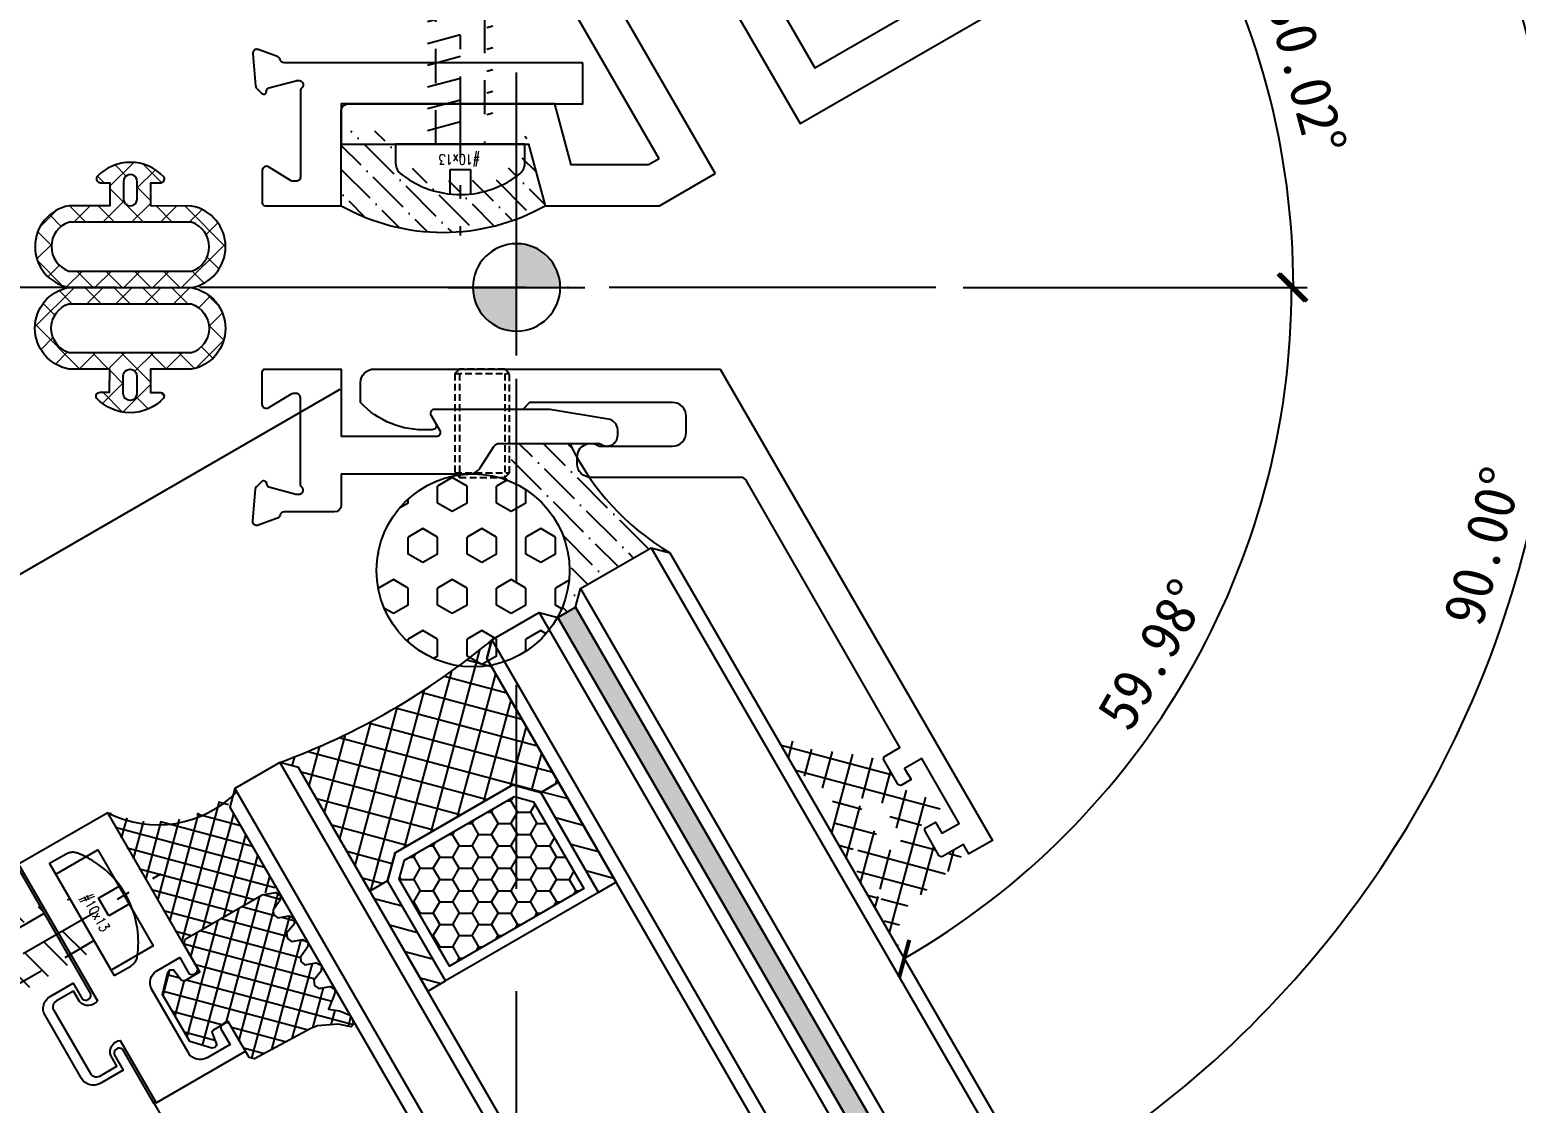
# Model space of a CAD drawing. Header units: millimetres. Extents: x 19684 to 58158, y -7929 to 13062.
# Drawn here: x 36322.6 to 36431.9, y 5129 to 5207.9 of the extents above; entities that cross this region are included whole.
import ezdxf

# ---------------------------------------------------------------- set-up
doc = ezdxf.new("R2010")
doc.units = ezdxf.units.MM
for name, pattern in [('ACAD_ISO04W100', [30, 24, -3, 0, -3]), ('CENTER-PISA', [11, 6, -2, 1, -2]), ('DASHED', [0.75, 0.5, -0.25]), ('HIDDEN-PISA', [4.5, 2.5, -2]), ('HIDDEN2', [0.1875, 0.125, -0.0625])]:
    doc.linetypes.add(name, pattern=pattern)
for name, color, linetype in [('AXIS', 1, 'ACAD_ISO04W100'), ('CW', 4, 'Continuous'), ('F-Alum', 4, 'Continuous'), ('F-center', 6, 'ACAD_ISO04W100'), ('F-Glass', 5, 'Continuous'), ('F-seslants', 8, 'Continuous'), ('F_MISC', 8, 'Continuous'), ('GLAZING', 8, 'Continuous'), ('Hatch', 8, 'Continuous'), ('INSUL', 173, 'Continuous'), ('PJ', 4, 'Continuous'), ('TC', 4, 'Continuous')]:
    doc.layers.add(name, color=color, linetype=linetype)
doc.layers.add('Xref- ELE$0$Hatch', color=9, linetype='Continuous', lineweight=13)
doc.styles.add('Arial', font='arial.ttf')
doc.styles.add('F-simhei', font='')
doc.styles.add('ROMANS', font='simplex.shx', dxfattribs={"width": 0.8, "bigfont": 'hztxt.shx'})
doc.styles.get('F-simhei').set_extended_font_data('SimHei')
doc.dimstyles.new('1c', dxfattribs={"dimtxt": 3, "dimasz": 2, "dimexe": 1, "dimexo": 2, "dimgap": 1.5, "dimtad": 1, "dimdec": 0, "dimzin": 12, "dimdsep": 46, "dimtxsty": 'F-simhei', "dimblk": 'ARCHTICK', "dimcen": 1, "dimclrd": 1, "dimclre": 1, "dimclrt": 7, "dimadec": 0, "dimazin": 0, "dimtfac": 1, "dimtdec": 0, "dimtix": 1, "dimtofl": 0, "dimtmove": 0, "dimatfit": 3, "dimfxl": 1, "dimtolj": 1, "dimtzin": 0, "dimarcsym": 1})
doc.dimstyles.new('Arup4', dxfattribs={"dimscale": 5, "dimtxt": 1.2, "dimasz": 1, "dimexe": 1.5, "dimexo": 1.5, "dimgap": 1, "dimtad": 1, "dimdec": 0, "dimdsep": 46, "dimtxsty": 'Arial', "dimblk": 'OBLIQUE', "dimcen": 0, "dimclrd": 1, "dimclre": 1, "dimclrt": 7, "dimadec": 0, "dimazin": 0, "dimtfac": 1, "dimtdec": 0, "dimtix": 1, "dimtofl": 0, "dimtmove": 2, "dimatfit": 3, "dimfxl": 5, "dimtolj": 1, "dimtzin": 0, "dimlwd": -1, "dimlwe": -1, "dimarcsym": 0})
pattern_1 = [(134.9999999999999, (-37014.90869227531, 56848.10263218391), (-2.430679560328757, 0.6629126073623903), [3.125, -0.625, 0, -0.625])]

# ---------------------------------------------------------------- blocks, each defined once
blk = doc.blocks.new('Xref- ELE$0$GAE0002', base_point=(-41818.77919855453, 17822.92139201999))
at = {"layer": 'Xref- ELE$0$Hatch'}
h = blk.add_hatch(dxfattribs=at)
h.set_pattern_fill('M_GASKET-PISA', color=256, pattern_type=2)
h.set_pattern_definition([(45, (-1214.761376000002, -14855.407933), (-1.060660171779821, 1.060660171779821), []), (135, (-1214.761376000002, -14855.407933), (-1.060660171779821, -1.060660171779821), [])])
edge = h.paths.add_edge_path(flags=16)
edge.add_line((-41815.07919855467, 17823.42139201995), (-41813.77919855462, 17823.42139201995))
edge.add_arc((-41813.77919855462, 17822.92139201995), 0.5, -90, 90, ccw=False)
edge.add_line((-41813.77919855462, 17822.42139201995), (-41815.07919855467, 17822.42139201995))
edge.add_arc((-41815.07919855467, 17822.92139201995), 0.5, 90, 270, ccw=False)
edge = h.paths.add_edge_path()
edge.add_line((-41813.27919855455, 17818.4213668968), (-41813.27919855462, 17821.42139201995))
edge.add_line((-41813.27919855462, 17821.42139201995), (-41814.97919855457, 17821.42139201995))
edge.add_line((-41814.97919855457, 17821.42139201995), (-41814.97919855457, 17820.72139202))
edge.add_arc((-41815.27919855458, 17820.72139201998), 0.3000000000174623, -115.05761541500061, 4.8635797611495946e-09, ccw=False)
edge.add_arc((-41813.09559109848, 17822.92139202004), 3.383607456175075, 133.070694364177, 226.9293056383509, ccw=False)
edge.add_arc((-41815.27919855466, 17825.12139202001), 0.3000000000240535, 2.084391326206969e-09, 115.0576154218833, ccw=False)
edge.add_line((-41814.97919855463, 17825.12139202002), (-41814.97919855457, 17824.42139201995))
edge.add_line((-41814.97919855457, 17824.42139201995), (-41813.27919855462, 17824.42139201995))
edge.add_line((-41813.27919855462, 17824.42139201995), (-41813.27919855468, 17827.42139201984))
edge.add_arc((-41810.27919855456, 17826.87139201984), 3.050000000114375, 10.388857815061783, 169.6111421849382, ccw=False)
edge.add_line((-41807.27919855445, 17827.42139201984), (-41807.27919855437, 17818.42139201997))
edge.add_arc((-41810.27919855451, 17818.97139202002), 3.050000000151531, 190.3888578138809, 349.6111421841629, ccw=False)
edge.add_line((-41812.07919855455, 17818.42136689683), (-41812.07919855467, 17827.42139201984))
edge.add_arc((-41810.27919855456, 17826.82523817369), 1.896153846257486, 18.324694090130095, 161.6753059098699, ccw=False)
edge.add_line((-41808.47919855445, 17827.42139201984), (-41808.47919855437, 17818.42139201996))
edge.add_arc((-41810.2791985545, 17819.01754586615), 1.896153846287313, 198.3246940877339, 341.6753059085472, ccw=False)
at = {"color": 0, "linetype": 'ByBlock'}
for points in [[(-41813.27919855455, 17818.4213668968), (-41813.27919855462, 17821.42139201995), (-41814.97919855457, 17821.42139201995), (-41814.97919855457, 17820.72139202, -0.548945891858276), (-41815.4062573781, 17820.44962731407, -0.4340790099980792), (-41815.40625737821, 17825.39315672591, -0.5489458918577889), (-41814.97919855463, 17825.12139202002), (-41814.97919855457, 17824.42139201995), (-41813.27919855462, 17824.42139201995), (-41813.27919855468, 17827.42139201984, -0.8333333333398008), (-41807.27919855445, 17827.42139201984), (-41807.27919855437, 17818.42139201997, -0.833333333342024), (-41813.27919855468, 17818.42139202007)], [(-41812.07919855455, 17818.42136689683), (-41812.07919855467, 17827.42139201984, -0.7222222222395137), (-41808.47919855445, 17827.42139201984), (-41808.47919855437, 17818.42139201996, -0.7222222222456893), (-41812.07919855467, 17818.42139202007)]]:
    blk.add_lwpolyline(points, format="xyb", dxfattribs=at)
blk.add_lwpolyline([(-41815.07919855467, 17823.42139201995), (-41813.77919855462, 17823.42139201995, -0.9999999999999999), (-41813.77919855462, 17822.42139201995), (-41815.07919855467, 17822.42139201995, -0.9999999999999999)], format="xyb", close=True, dxfattribs=at)
blk = doc.blocks.new('A$C08103915')
at = {"layer": 'Hatch'}
h = blk.add_hatch(dxfattribs=at)
h.set_pattern_fill('M_GASKET-PISA', color=256, style=0, pattern_type=2)
h.set_pattern_definition([(45, (45.74999999999977, 8.999999999998408), (-1.060660171779821, 1.060660171779821), []), (135, (45.74999999999977, 8.999999999998408), (-1.060660171779821, -1.060660171779821), [])])
edge = h.paths.add_edge_path()
edge.add_arc((-1.005758292417113, 2.700000001565058), 1.500000000000064, 269.9999999999914, 310.5724313148193)
edge.add_line((-0.03014508089836454, 1.560623478412708), (1.229683999648614, 2.639376524703948))
edge.add_arc((2.205297211167363, 1.500000001551598), 1.500000000000089, 89.99999999999142, 130.5724313148186, ccw=False)
edge.add_line((2.20529721116759, 3.000000001551598), (2.741785272946117, 3.00000000156524))
edge.add_arc((2.741785272946345, 6.00000000156524), 3.000000000000028, 269.9999999999956, 323.2382780301331)
edge.add_line((5.145179432466875, 4.204534459154274), (7.713046174758574, 7.641857975019775))
edge.add_arc((7.793159313408751, 7.58200912360553), 0.09999999999985255, 115.93827802975, 143.2382780298942, ccw=False)
edge.add_line((7.749419046879666, 7.671935699677306), (9.503507258835953, 8.525123814462859))
edge.add_arc((9.394279516007828, 8.750000003056812), 0.249999999999963, 295.9069544241082, 449.9999999998437)
edge.add_line((9.39427951600851, 9.000000003056812), (6.620583798811595, 9.000000003062269))
edge.add_line((6.620583798811595, 9.000000003062269), (4.773622509620282, 8.04671219667307))
edge.add_arc((3.62699862340969, 10.26825527831079), 2.499999999999945, 214.0621029693552, 297.299999999996, ccw=False)
edge.add_arc((1.307391891253701, 8.70000000312939), 0.2999999999997213, 34.06210296926611, 89.99999999978287)
edge.add_line((1.307391891254838, 9.000000003128662), (-1.589216802361761, 9.000000003135028))
edge.add_arc((-1.589216802362216, 8.750000003135028), 0.2499999999999152, 89.99999999989583, 256.4770942316625)
edge.add_line((-1.64767532243286, 8.506930874220416), (-0.02726917610675628, 8.096945104279257))
edge.add_arc((-0.05179766443939116, 7.999999999915417), 0.0999999999999834, -90.00000000013023, 75.80132993312759, ccw=False)
edge.add_line((-0.05179766443961853, 7.899999999915053), (-0.108955418213327, 7.899999999915053))
edge.add_arc((-0.1089554182137817, 10.39999999991505), 2.499999999999434, 215.2344178976467, 270.00000000001046, ccw=False)
edge.add_arc((-2.2326314786485, 8.900000003135574), 0.1000000000007252, 35.234417898605, 90.00000000078164)
edge.add_line((-2.232631478649864, 9.000000003135938), (-4.881168839528527, 9.000000003142304))
edge.add_arc((-4.881168839528982, 8.750000003142304), 0.2500000000000154, 89.99999999989578, 256.4770942317193)
edge.add_line((-4.939627359599399, 8.506930874227692), (-3.319221213273295, 8.096945104286533))
edge.add_arc((-3.34374970160593, 7.999999999922693), 0.0999999999999834, -90.00000000013023, 75.80132993312759, ccw=False)
edge.add_line((-3.343749701606157, 7.899999999922329), (-3.400907455379411, 7.899999999922329))
edge.add_arc((-3.400907455379865, 10.39999999992233), 2.499999999999949, 214.3262280799825, 270.0000000000104, ccw=False)
edge.add_arc((-5.548092091564513, 8.933849210224253), 0.1000000000000372, 34.32622808016425, 110.1544525972612)
edge.add_arc((-6.443927377176806, 11.37464398673728), 2.499999999999543, 265.3665045616222, 290.154452597025, ccw=False)
edge.add_line((-6.645881460149894, 8.88281442828611), (-8.091786761774756, 9.000000003144123))
edge.add_arc((-8.111982170071997, 8.750817047299279), 0.2499999999999778, 85.36650456163848, 250.7880419743665)
edge.add_line((-8.194248104436383, 8.514740119067937), (-7.412072788158412, 8.239907198840228))
edge.add_arc((-8.075076055456293, 6.352997909141777), 1.999999999999966, 8.473551534714375, 70.64005609634751, ccw=False)
edge.add_line((-6.096908078050546, 6.64770361517094), (-5.244518011203127, 2.024790390883936))
edge.add_arc((-4.749999999999773, 2.098627621301603), 0.5000000000001517, 188.4921821239047, 359.9999999997688)
edge.add_line((-4.249999999999773, 2.098627621299784), (-4.249999999999773, 2.700000001565058))
edge.add_arc((-3.949999999999818, 2.700000001565058), 0.3000000000000682, 90, 180.0000000000217, ccw=False)
edge.add_line((-3.949999999999818, 3.00000000156524), (-1.55130166063168, 3.00000000156524))
edge.add_arc((-1.55130166063168, 2.700000001565058), 0.3000000000000966, 2.7114310796605423e-11, 90, ccw=False)
edge.add_line((-1.251301660631498, 2.700000001565058), (-1.251301660631498, 1.400000001564877))
edge.add_arc((-1.051301660631452, 1.400000001564877), 0.1999999999999602, 180.0000000000408, 270)
edge.add_line((-1.051301660631452, 1.200000001565058), (-1.00575829241734, 1.200000001565058))
edge = h.paths.add_edge_path(flags=16)
edge.add_arc((-1.310476532774146, 5.200000001565058), 0.4999999999999456, 188.3111422397304, 269.9999999999739)
edge.add_line((-1.310476532774373, 4.700000001565058), (1.520024613216037, 4.700000001565058))
edge.add_arc((1.520024613216037, 5.200000001565058), 0.4999999999999762, 270, 323.238278030144)
edge.add_line((1.920590306469421, 4.900755744496564), (2.29411737345049, 5.400755744496564))
edge.add_arc((1.893551680196879, 5.700000001565058), 0.5000000000000022, 323.2382780301569, 450)
edge.add_line((1.893551680196879, 6.200000001565058), (-1.456559369031083, 6.200000001565058))
edge.add_arc((-1.456559369031311, 5.700000001565058), 0.4999999999998603, 89.99999999997395, 188.3111422397347)
edge.add_line((-1.95130821782368, 5.627725686498707), (-1.80522538156697, 5.127725686498707))
blk = doc.blocks.new('A$C57E61DF8')
at = {"layer": 'GLAZING'}
h = blk.add_hatch(dxfattribs=at)
h.set_pattern_fill('ANSI37', color=256, scale=10)
h.set_pattern_definition([(45, (33510.59369597723, 50850.56907076713), (-0.8838834764831844, 0.8838834764831844), []), (135, (33510.59369597723, 50850.56907076713), (-0.8838834764831844, -0.8838834764831843), [])])
h.paths.add_polyline_path([(0, -11.16902688858681), (-0.2901045945036458, -10.95144844270544), (-0.652735337644117, -10.1536608078095), (-0.9428399321477627, -10.0086085105504), (-1.305470675288234, -10.1536608078095), (-1.59557526979188, -10.95144844270544), (-1.958206012932351, -11.16902688858681), (-2.320836756065546, -10.95144844270544), (-2.610941350576468, -10.1536608078095), (-2.973572093709663, -10.0086085105504), (-3.336202836850134, -10.1536608078095), (-3.62630743135378, -10.95144844270544), (-3.988938174494251, -11.16902688858681), (-4.279042768997897, -10.95144844270544), (-5.004304255271563, -10.0086085105504), (-5.511987295663857, -10.66134384819452), (-6.164722633307974, -11.16902688858681), (-6.599879525070719, -11.16902688858681), (-6.889984119574365, -11.02397459133499), (-6.962510268203914, -10.80639614545362), (-6.309774930559797, -10.08113465917995), (-5.65703959291568, -8.703137835262169), (-5.584513444286131, -8.195454794869875), (-5.439461147034308, -3.481255134109233), (-5.149356552523386, -3.191150539598311), (-2.103258310184174, -3.191150539598311), (-2.103258310184174, -1.958206012939627), (-2.175784458813723, -1.740627567058254), (-3.191150539591035, -1.595575269799156), (-3.263676688220585, -1.377996823917783), (-3.191150539591035, -1.160418378036411), (-1.958206012932351, 0), (0, 0), (2.0307321615619, 0), (3.263676688227861, -1.160418378036411), (3.336202836850134, -1.377996823917783), (3.191150539598311, -1.595575269799156), (2.248310607443273, -1.740627567058254), (2.10325831019145, -1.958206012939627), (2.10325831019145, -3.191150539598311), (4.424095066256996, -3.191150539598311), (4.714199660767918, -3.481255134109233), (4.714199660767918, -10.0086085105504), (4.351568917634722, -10.95144844270544), (3.988938174494251, -11.16902688858681), (4.061464323123801, -11.16902688858681), (3.698833579990605, -10.95144844270544), (3.336202836850134, -10.1536608078095), (3.046098242346488, -10.0086085105504), (2.683467499206017, -10.1536608078095), (2.393362904702371, -10.95144844270544), (2.0307321615619, -11.16902688858681), (1.668101418428705, -10.95144844270544), (1.377996823917783, -10.1536608078095), (1.015366080784588, -10.0086085105504), (0.652735337644117, -10.1536608078095), (0.3626307431404712, -10.95144844270544)])
at = {"layer": 'GLAZING', "flags": 128}
blk.add_lwpolyline([(0, -11.16902688858681), (-0.2901045945036458, -10.95144844270544), (-0.652735337644117, -10.1536608078095), (-0.9428399321477627, -10.0086085105504), (-1.305470675288234, -10.1536608078095), (-1.59557526979188, -10.95144844270544), (-1.958206012932351, -11.16902688858681), (-2.320836756065546, -10.95144844270544), (-2.610941350576468, -10.1536608078095), (-2.973572093709663, -10.0086085105504), (-3.336202836850134, -10.1536608078095), (-3.62630743135378, -10.95144844270544), (-3.988938174494251, -11.16902688858681), (-4.279042768997897, -10.95144844270544), (-5.004304255271563, -10.0086085105504), (-5.511987295663857, -10.66134384819452), (-6.164722633307974, -11.16902688858681), (-6.599879525070719, -11.16902688858681), (-6.889984119574365, -11.02397459133499), (-6.962510268203914, -10.80639614545362), (-6.309774930559797, -10.08113465917995), (-5.65703959291568, -8.703137835262169), (-5.584513444286131, -8.195454794869875), (-5.439461147034308, -3.481255134109233), (-5.149356552523386, -3.191150539598311), (-2.103258310184174, -3.191150539598311), (-2.103258310184174, -1.958206012939627), (-2.175784458813723, -1.740627567058254), (-3.191150539591035, -1.595575269799156), (-3.263676688220585, -1.377996823917783), (-3.191150539591035, -1.160418378036411), (-1.958206012932351, 0), (0, 0), (2.0307321615619, 0), (3.263676688227861, -1.160418378036411), (3.336202836850134, -1.377996823917783), (3.191150539598311, -1.595575269799156), (2.248310607443273, -1.740627567058254), (2.10325831019145, -1.958206012939627), (2.10325831019145, -3.191150539598311), (4.424095066256996, -3.191150539598311), (4.714199660767918, -3.481255134109233), (4.714199660767918, -10.0086085105504), (4.351568917634722, -10.95144844270544), (3.988938174494251, -11.16902688858681), (4.061464323123801, -11.16902688858681), (3.698833579990605, -10.95144844270544), (3.336202836850134, -10.1536608078095), (3.046098242346488, -10.0086085105504), (2.683467499206017, -10.1536608078095), (2.393362904702371, -10.95144844270544), (2.0307321615619, -11.16902688858681), (1.668101418428705, -10.95144844270544), (1.377996823917783, -10.1536608078095), (1.015366080784588, -10.0086085105504), (0.652735337644117, -10.1536608078095), (0.3626307431404712, -10.95144844270544)], close=True, dxfattribs=at)
blk = doc.blocks.new('#10x13_Pan-flat-3')
at = {"color": 8, "linetype": 'HIDDEN-PISA'}
for p, q in [((-1.711377303647168, 10.79835977248877), (1.327780362582416, 11.6126996170351)), ((-2.400000006142363, 9.013843874672602), (1.996997242757061, 10.19201573984174)), ((-2.40000000505097, 7.413843874674058), (2.39999999407155, 8.700000001605076)), ((-2.400000003959576, 5.813843874675513), (2.399999995162943, 7.100000001606531)), ((-2.400000002875458, 4.213843874676968), (2.399999996247061, 5.500000001607987)), ((-2.400000001784065, 2.613843874678423), (2.399999997338455, 3.900000001609442)), ((-2.400000000699947, 1.013843874672602), (2.399999998429848, 2.300000001610897))]:
    blk.add_line(p, q, dxfattribs=at)
for points in [[(-1.790000000022701, -1.251464709639549e-09), (-1.790000006294576, 9.199999998738349), (-8.869392331689596e-09, 12.99999999994179), (1.78999999370717, 9.200000001175795), (1.789999999979045, 1.178705133497715e-09)], [(-0.7499999975334504, -3.659838021652831), (-0.7499999987630872, -1.850000000558794), (0.7500000012369128, -1.849999999540159), (0.7500000024665496, -3.659838020634197)]]:
    blk.add_lwpolyline(points, dxfattribs=at)
at = {"color": 32, "flags": 128}
blk.add_lwpolyline([(-4.750000000021828, -3.281456883996725e-09), (-4.749999999090505, -1.390168597587035, 0.02044951340221976), (-4.746657334493648, -1.471864103412372, 0.04398758774826101), (-4.716998160060029, -1.644951949376264, 0.0521855455310235), (-4.643293307010026, -1.839642807550263, 0.08249689016993748), (-4.4499858410054, -2.104325317188341, 0.02582980303273893), (-4.372616108048533, -2.172696028275823, 0.07268352806201751), (-2.617075641232077, -3.194163244705123, 0.09869610361643641), (0.08183213378651999, -3.69952322718018, 0.08249638678170287), (2.347977953162626, -3.295875031042669, 0.05218730035141757), (3.66753867942316, -2.666293208916613, 0.03066688341591993), (4.372616110929812, -2.172696022316813, 0.01330350973470385), (4.413354222931957, -2.138474128398229, 0.03657129110302831), (4.515303253050661, -2.033838485651358, 0.03475147926750673), (4.597077649370476, -1.921637741856102, 0.02182096229391937), (4.640176463399257, -1.845784510762314, 0.02280395151312757), (4.677971628436353, -1.76281944513903, 0.02280645284837659), (4.708056659233989, -1.676747445577348, 0.02181846118107081), (4.729386651873938, -1.592163116256415, 0.03475398225205351), (4.74792484894715, -1.454558013821952, 0.01610989314854271), (4.750000000909495, -1.390168591096881), (4.749999999978172, 3.194145392626524e-09)], format="xyb", close=True, dxfattribs=at)
at = {"layer": 'AXIS', "color": 8, "linetype": 'CENTER-PISA'}
blk.add_line((-1.088483259081841e-08, 15.98909419596748), (4.547473508864641e-09, -6.700000000018917), dxfattribs=at)
at = {"layer": 'Defpoints', "color": 8, "style": 'ROMANS', "oblique": 359.9999999998611, "width": 0.8000000000003463}
blk.add_text('#10x13', height=0.7499999999996133, rotation=180.00000003877, dxfattribs=at).set_placement((1.457142857638246, -0.7499999990250217))
blk = doc.blocks.new('_ArchTick')
at = {"color": 0, "linetype": 'ByBlock', "const_width": 0.15}
blk.add_lwpolyline([(-0.5, -0.5), (0.5, 0.5)], dxfattribs=at)
blk = doc.blocks.new('*D100')
at = {"layer": 'Defpoints', "color": 0, "transparency": 16777216}
for p in [(36012.73159057494, 5188.952530070668), (36389.21479223098, 5188.952530070639), (36369.66980186194, 5169.450212951277), (36402.04048546616, 5152.350065799135), (36828.75169216587, 4374.809604802495)]:
    blk.add_point(p, dxfattribs=at)
at = {"layer": 'Hatch', "color": 1, "lineweight": -2, "transparency": 16777216}
blk.add_line((36391.21479223098, 5188.952530070637), (36416.35883463157, 5188.952530070637), dxfattribs=at)
blk.add_arc((36358.4028712311, 5188.952530070639), 56.95596340046851, 300.0159999749045, 359.999999999996, dxfattribs=at)
at = {"layer": 'Hatch', "color": 1, "lineweight": -2, "transparency": 16777216, "xscale": 2, "yscale": 2, "zscale": 2}
for p, rotation in [((36415.35883463157, 5188.952530070635), 89.99999999999594), ((36386.89462602453, 5139.635173332199), 210.0159999749046)]:
    blk.add_blockref('_ArchTick', p, dxfattribs=dict(at, rotation=rotation))
at = {"layer": 'Hatch', "color": 7, "transparency": 16777216, "insert": (36405.13387259701, 5161.98107297593), "char_height": 3, "attachment_point": 5, "rotation": 60.00799998745041, "style": 'F-simhei'}
blk.add_mtext('\\A1;59.98°', dxfattribs=at)
blk = doc.blocks.new('*D101')
at = {"layer": 'Defpoints', "color": 0, "transparency": 16777216}
for p in [(36405.21027546865, 5215.994228443622), (36379.23370322966, 5200.986973875151), (36414.6214673971, 5198.870781248093), (36012.73159057496, 5188.952530070667), (36389.214792231, 5188.952530070635)]:
    blk.add_point(p, dxfattribs=at)
at = {"layer": 'Hatch', "color": 1, "lineweight": -2, "transparency": 16777216}
for p, q in [((36406.9420469561, 5216.994712084316), (36408.69939966094, 5218.009974574127)), ((36391.214792231, 5188.952530070636), (36416.48966708861, 5188.952530070635))]:
    blk.add_line(p, q, dxfattribs=at)
blk.add_arc((36358.40287121988, 5188.95253007064), 57.08679586872827, 359.9999999999955, 30.01599999538448, dxfattribs=at)
at = {"layer": 'Hatch', "color": 1, "lineweight": -2, "transparency": 16777216, "xscale": 2, "yscale": 2, "zscale": 2}
for p, rotation in [((36407.83351391721, 5217.509732753781), 120.0159999953845), ((36415.4896670886, 5188.952530070635), 269.9999999999955)]:
    blk.add_blockref('_ArchTick', p, dxfattribs=dict(at, rotation=rotation))
at = {"layer": 'Hatch', "color": 7, "transparency": 16777216, "insert": (36416.45636622887, 5204.516605265781), "char_height": 3, "attachment_point": 5, "rotation": 285.00799999769214, "style": 'F-simhei'}
blk.add_mtext('\\A1;30.02°', dxfattribs=at)
blk = doc.blocks.new('*U81')
at = {"linetype": 'Continuous'}
blk.add_hatch(color=4, dxfattribs=at).paths.add_polyline_path([(0.2230624387959921, 17.52000000138151), (801.6646927531938, 17.52000009516022), (801.6646927531938, 16.00000009515863), (0.2230624387959637, 16.00000000137992)])
at = {"layer": 'TC'}
h = blk.add_hatch(dxfattribs=at)
h.set_pattern_fill('ANSI37', color=256, scale=0.5, style=0)
h.set_pattern_definition([(45, (0, 4.000000008940781), (-1.122532015133644, 1.122532015133644), []), (135, (0, 4.000000008940781), (-1.122532015133644, -1.122532015133644), [])])
edge = h.paths.add_edge_path()
edge.add_line((9.223057821582643, 4.000000003515872), (9.223057821582643, -2.999999998384396))
edge.add_line((9.223057821582643, -2.999999998384396), (10.72305782158264, -4.499999998384396))
edge.add_line((10.72305782158264, -4.499999998384396), (10.72305782158264, -5.999999995153189))
edge.add_line((10.72305782158264, -5.999999995153189), (0.2230624387957505, -5.999999995153189))
edge.add_line((0.2230624387957505, -5.999999995153189), (-0.7769375612042495, -6.999999995153189))
edge.add_arc((-52.51620980734808, 2.000000003114163), 52.51620980734807, 350.1321876643763, 369.8678123356237)
edge.add_line((-0.7769375612042495, 11.00000000138152), (0.2230624387957505, 10.00000000138152))
edge.add_line((0.2230624387957505, 10.00000000138152), (10.72305782158264, 10.00000000138152))
edge.add_line((10.72305782158264, 10.00000000138152), (10.72305782158264, 8.500000004612723))
edge.add_line((10.72305782158264, 8.500000004612723), (9.223057821582643, 7.000000004612723))
edge.add_line((9.223057821582643, 7.000000004612723), (9.223057821582643, 4.000000003515872))
h = blk.add_hatch(dxfattribs=at)
h.set_pattern_fill('ANSI31', color=256, scale=0.5, style=0)
h.set_pattern_definition([(45, (0, 4.000000008940781), (-1.122532015133644, 1.122532015133644), [])])
h.paths.add_polyline_path([(19.22305782158264, 8.500000001381515), (10.72305782158264, 8.500000013268838), (10.72305782158264, 10.00000001650005), (19.22305782158264, 10.00000000461272)])
h = blk.add_hatch(dxfattribs=at)
h.set_pattern_fill('ANSI31', color=256, scale=0.5, style=0)
h.set_pattern_definition([(45, (0, 4.000000006228326), (-1.122532015133644, 1.122532015133644), [])])
h.paths.add_polyline_path([(19.22305782158264, 8.500000010037631), (10.72305782158264, 8.500000021924954), (10.72305782158264, 10.00000002515616), (19.22305782158264, 10.00000001326884)])
h = blk.add_hatch(dxfattribs=at)
h.set_pattern_fill('HONEY', color=256, scale=0.3, style=0)
h.set_pattern_definition([(0, (0, 4.000000008940781), (1.42875, 0.8248889999999999), [0.9524999999999999, -1.905]), (120, (0, 4.000000008940781), (-1.428749829302342, 0.8248892956570172), [0.9524999999999986, -1.904999999999997]), (59.99999999999999, (0, 4.000000008940781), (1.706976584081587e-07, 1.649778295657017), [-1.905, 0.9524999999999999])])
h.paths.add_polyline_path([(10.02305782158533, 6.668629163378903), (11.05442867148713, 7.70000001328048), (18.42305782158701, 7.70000001328048), (18.42305782158701, -3.699999998396038), (11.05442867148713, -3.699999998396038), (10.02305782158533, -2.66862914849446)])
h = blk.add_hatch(dxfattribs=at)
h.set_pattern_fill('ANSI31', color=256, scale=0.5, style=0)
h.set_pattern_definition([(45, (0, -2.712454261200037e-09), (-1.122532015133644, 1.122532015133644), [])])
h.paths.add_polyline_path([(19.22305782158264, -4.499999995153189), (10.72305782158264, -4.500000007040512), (10.72305782158264, -6.000000010271719), (19.22305782158264, -5.999999998384396)])
at = {"color": 4, "linetype": 'Continuous'}
blk.add_lwpolyline([(0.2230624387959921, 17.52000000138151), (801.6646927531938, 17.52000009516022), (801.6646927531938, 16.00000009515863), (0.2230624387959637, 16.00000000137992)], close=True, dxfattribs=at)
at = {"layer": 'F-Glass'}
for points in [[(801.664692753194, 17.52000009515863), (0.2230624387959885, 17.52000000138151), (-0.7769375612040115, 18.52000000138151), (-0.7769375612040115, 24.52000000138151), (0.2230624387959885, 25.52000000138151), (801.664692753194, 25.52000009515863)], [(801.6646927531938, 10.00000010381474), (0.2230624387957505, 10.00000001003763), (-0.7769375612042495, 11.00000001003763), (-0.7769375612042495, 15.00000000138152), (0.2230624387957505, 16.00000000138152), (801.6646927531938, 16.00000009515863)], [(801.6646927531938, -5.999999901372894), (0.2230624387957505, -5.999999995153189), (-0.7769375612042495, -6.999999995153189), (-0.7769375612042495, -10.82826643955912), (0.2230624387957505, -11.82826643955912), (801.6646927531938, -11.82826634577882)]]:
    blk.add_lwpolyline(points, dxfattribs=at)
at = {"layer": 'PJ'}
blk.add_lwpolyline([(9.223057821582643, 4.000000003515872), (9.223057821582643, -2.999999998384396), (10.72305782158264, -4.499999998384396), (10.72305782158264, -5.999999995153189), (0.2230624387957505, -5.999999995153189), (-0.7769375612042495, -6.999999995153189, 0.08632639570597918), (-0.7769375612042495, 11.00000000138152), (0.2230624387957505, 10.00000000138152), (10.72305782158264, 10.00000000138152), (10.72305782158264, 8.500000004612723), (9.223057821582643, 7.000000004612723)], format="xyb", close=True, dxfattribs=at)
for points in [[(19.22305782158264, 8.500000001381515), (10.72305782158264, 8.500000013268838), (10.72305782158264, 10.00000001650005), (19.22305782158264, 10.00000000461272)], [(19.22305782158264, 8.500000010037631), (10.72305782158264, 8.500000021924954), (10.72305782158264, 10.00000002515616), (19.22305782158264, 10.00000001326884)], [(19.22305782158264, -4.499999995153189), (10.72305782158264, -4.500000007040512), (10.72305782158264, -6.000000010271719), (19.22305782158264, -5.999999998384396)]]:
    blk.add_lwpolyline(points, close=True, dxfattribs=at)
at = {"layer": 'PJ', "ltscale": 3}
for points in [[(9.223057821582643, 7.000000013268838), (10.72305782158264, 8.500000013268838), (19.22305782158264, 8.500000013268838), (19.22305782158264, -4.499999998384396), (10.72305782158264, -4.499999998384396), (9.223057821582643, -2.999999998384396)], [(10.02305782158533, 6.668629163378903), (11.05442867148713, 7.70000001328048), (18.42305782158701, 7.70000001328048), (18.42305782158701, -3.699999998396038), (11.05442867148713, -3.699999998396038), (10.02305782158533, -2.66862914849446)]]:
    blk.add_lwpolyline(points, close=True, dxfattribs=at)
at = {"layer": 'TC', "color": 9, "linetype": 'Continuous'}
for p, q in [((-0.7769375612040115, 24.52000000138151), (801.664692753194, 24.52000009515863)), ((-0.7769375612040115, 18.52000000138151), (801.664692753194, 18.52000009515863)), ((-0.7769375612042495, 15.00000000138152), (801.6646927531938, 15.00000009515863)), ((-0.7769375612042495, 11.00000001003763), (801.6646927531938, 11.00000010381474)), ((-0.7769375612042495, -6.999999995153189), (801.6646927531938, -6.999999901372894)), ((-0.7769375612042495, -10.82826643955912), (801.6646927531938, -10.82826634577882))]:
    blk.add_line(p, q, dxfattribs=at)
blk = doc.blocks.new('*U65')
at = {"layer": 'INSUL', "lineweight": 0}
h = blk.add_hatch(dxfattribs=at)
h.set_pattern_fill('岩棉', color=256, scale=99.9980335233771, style=0, pattern_type=2)
h.set_pattern_definition([(171.78891, (53.29895986780268, 199.0437047751039), (-673.1884858015958, 99.9980360094625), [3.334123433952751, -696.8316966981112]), (146.908661, (56.22176739034573, 197.1389802318034), (-158.3972894762852, 99.99803490723833), [3.48866439488112, -729.1307815316682]), (132.32733, (58.39030174578598, 194.7580750526679), (-178.1969530160181, 199.9960661803808), [3.220442669502371, -673.0725639250909]), (114.796992, (59.71027878823556, 191.900988237717), (-39.59932263935266, 99.99803293445495), [3.147266108530634, -327.3156832870287]), (91.62022409999996, (59.80456293412342, 188.5677207869313), (-19.79966064025727, 599.988200850776), [3.334601424552994, -696.9315947336012]), (82.82482490000001, (50.0933009075764, 111.4263797832001), (138.5976238983835, 1099.978365791337), [77.75020903024833, -16249.79344532666]), (97.17517500000001, (69.70439425242645, 111.4263797832001), (-138.5976269393062, 1099.97836540873), [77.75020903024834, -16249.79344532666]), (88.37977579999999, (59.99313122589912, 188.5677207869313), (19.79965369079009, 599.9882010424104), [3.334601424552994, -696.9315947336012]), (65.203007, (60.08741537178697, 191.900988237717), (39.59932256908431, 99.99803308210875), [3.147266108530634, -327.3156832870287]), (47.67266910000001, (61.40739341421688, 194.7580750526679), (178.1969524610717, 199.9960667480297), [3.220442669502371, -673.072563925091]), (33.09133830000001, (63.57592776965713, 197.1389802318034), (158.3972879681687, 99.99803716097436), [3.48866439488112, -729.1307815316682]), (8.21108952, (66.49873429221985, 199.0437047751039), (673.1884862108841, 99.9980333389594), [3.334123433952752, -696.8316966981112]), (87.16616460000002, (49.99901676168855, 109.5216562398798), (19.79965242265367, 299.9941008719035), [1.907056497442313, -398.5748119653647]), (103.901385, (50.4704374911278, 107.6169316965793), (-79.19864519313501, 299.9941001984828), [1.962195413127103, -410.0989253419127]), (111.603615, (51.22470965825029, 105.7122071532787), (-19.79966116559305, 99.99803348965123), [2.048634713285046, -105.5046652346223]), (122.761347, (52.45040355479235, 103.8074826099782), (-59.398985481521, 99.9980324796988), [2.265016458104941, -473.3884207443062]), (138.290552, (54.05323303490549, 102.3789387025126), (-118.7979666815726, 99.99803557897644), [2.147044778036072, -448.7322556115645]), (152.003514, (55.84463080679433, 101.4265764308623), (-178.1969532361461, 99.99803214900611), [2.028817103001383, -424.022851525775]), (166.477202, (57.82459687045887, 100.9503957950274), (-395.9932265685611, 99.99803673219859), [2.036421953450835, -425.6121802713819]), (167.070755, (59.89884708001127, 100.4742141592121), (-415.7928891850584, 99.99803333526746), [2.128206148500603, -444.7951330356821]), (12.9292444, (59.89884708001127, 100.4742141592121), (415.7928893372623, 99.99803287960626), [2.128206148500603, -444.7951330356821]), (13.52279750000001, (61.97309728956365, 100.9503957950274), (395.9932274412085, 99.99803327650577), [2.036421953450835, -425.6121802713819]), (27.9964853, (63.9530633532282, 101.4265764308623), (197.996611641301, 99.99803716726089), [2.028817103001383, -424.022851525775]), (41.709447, (65.74446212509737, 102.3789387025126), (118.7979657655061, 99.99803649161596), [2.147044778036071, -448.7322556115643]), (57.23865219999999, (67.34729160521051, 103.8074826099782), (197.9966108148992, 299.9941022379504), [2.26501645810494, -473.3884207443062]), (68.396384, (68.57298450177224, 105.7122071532787), (19.79966105141805, 99.99803388043392), [2.048634713285046, -105.5046652346223]), (76.098615, (69.32725766887506, 107.6169316965793), (19.79966139076917, 99.99803303909621), [1.962195413127103, -410.0989253419126]), (92.83383529999998, (69.79867839831431, 109.5216562398798), (-19.7996608878825, 299.9941004615129), [1.907056497442313, -398.5748119653648])])
h.paths.add_polyline_path([(0, 0), (1267.193226614887, 0), (1267.193226614887, 99.9980335233771), (0, 99.9980335233771)])
at = {"layer": 'INSUL'}
blk.add_lwpolyline([(0, 0), (1267.193226614887, 0), (1267.193226614887, 99.9980335233771), (0, 99.9980335233771)], close=True, dxfattribs=at)
blk = doc.blocks.new('A$C714F5CF6')
at = {"ltscale": 0.5}
h = blk.add_hatch(color=7, dxfattribs=at)
edge = h.paths.add_edge_path()
edge.add_line((0, 3.21222950972151), (0, 0))
edge.add_line((0, 0), (3.212229509372264, 0))
edge.add_ellipse((0, 0), major_axis=(-2.271389268935526, 2.271389268935526), ratio=0.9999999999934978, start_angle=225.0000000001863, end_angle=314.9999999998137)
edge = h.paths.add_edge_path()
edge.add_line((0, 0), (-3.212229509372264, 0))
edge.add_ellipse((0, 0), major_axis=(-2.271389268935526, 2.271389268935526), ratio=0.9999999999934978, start_angle=45.00000000018628, end_angle=134.9999999998137)
edge.add_line((0, -3.21222950972151), (0, 0))
at = {"color": 7, "ltscale": 0.5}
for p, q in [((0, 5.012234860099852), (0, -5.012234860099852)), ((5.012234859634191, 0), (-5.012234859634191, 0))]:
    blk.add_line(p, q, dxfattribs=at)
blk.add_circle((0, 0), 3.212229509400538, dxfattribs=at)
blk = doc.blocks.new('*D105')
at = {"layer": 'Defpoints', "color": 0, "transparency": 16777216}
for p in [(36988.62935420975, 5553.048654032662), (36405.21027547237, 5215.994228437163), (36369.6698018625, 5169.450212949714), (36424.6892766161, 5150.706732945904), (36770.58442166886, 4475.493330696554)]:
    blk.add_point(p, dxfattribs=at)
at = {"layer": 'Hatch', "color": 1, "lineweight": -2, "transparency": 16777216}
blk.add_arc((36358.40287123196, 5188.952530068282), 76.52861253332618, 300.0159999752524, 30.01599999605987, dxfattribs=at)
at = {"layer": 'Hatch', "color": 1, "lineweight": -2, "transparency": 16777216, "xscale": 2, "yscale": 2, "zscale": 2}
for p, rotation in [((36424.66790581072, 5227.235342511351), 120.0159999960598), ((36396.68568365096, 5122.687495475617), 210.0159999752524)]:
    blk.add_blockref('_ArchTick', p, dxfattribs=dict(at, rotation=rotation))
at = {"layer": 'Hatch', "color": 7, "transparency": 16777216, "insert": (36429.41508775629, 5169.946116496114), "char_height": 3, "attachment_point": 5, "rotation": 75.01599998565588, "style": 'F-simhei'}
blk.add_mtext('\\A1;90.00°', dxfattribs=at)
blk = doc.blocks.new('_OBLIQUE')
at = {"color": 0, "linetype": 'ByBlock'}
blk.add_line((-0.5, -0.5), (0.5, 0.5), dxfattribs=at)
blk = doc.blocks.new('*D112')
at = {"color": 1, "linetype": 'Continuous', "transparency": 16777216}
for p, q in [((36345.4145850722, 5181.448902769975), (35689.05047592643, 4802.252480048031)), ((35688.14801674266, 4963.415258174588), (35619.01662119493, 4923.476484063995)), ((35702.03876208484, 4809.75610734869), (35632.00490735334, 4930.980111364654))]:
    blk.add_line(p, q, dxfattribs=at)
at = {"layer": 'Defpoints', "color": 0, "transparency": 16777216}
for p in [(36358.40287123062, 5188.952530070634), (35701.13630290107, 4970.918885475246), (35632.00490735334, 4930.980111364654)]:
    blk.add_point(p, dxfattribs=at)
at = {"color": 1, "transparency": 16777216, "xscale": 10, "yscale": 10, "zscale": 10}
for p, rotation in [((35632.00490735334, 4930.980111364654), 120.0159999753422), ((35702.03876208484, 4809.75610734869), 300.0159999753422)]:
    blk.add_blockref('_OBLIQUE', p, dxfattribs=dict(at, rotation=rotation))
at = {"color": 7, "transparency": 16777216, "insert": (35680.98586661346, 4878.435447084828), "char_height": 12, "attachment_point": 5, "rotation": 300.01599997534225, "style": 'Arial'}
blk.add_mtext('\\A1;140', dxfattribs=at)

msp = doc.modelspace()

# ---------------------------------------------------------------- hatches: boundary and pattern name
at = {"layer": 'F-seslants'}
h = msp.add_hatch(dxfattribs=at)
h.set_pattern_fill('ANSI36', color=256, scale=10, angle=89.99999999999994)
h.set_pattern_definition(pattern_1)
h.paths.add_polyline_path([(36349.8969823161, 5198.271854827246, -0.02582980297440925), (36349.81961258337, 5198.340225538246, -0.08249689016993748), (36349.62630511754, 5198.604908048008, -0.05218554553102349), (36349.55260026461, 5198.799598906233, -0.04398758774826101), (36349.5229410903, 5198.972686752219, -0.0204495134361547), (36349.51959842577, 5199.054382258182), (36349.51959842575, 5200.444550852422), (36345.52046247197, 5200.444550852415), (36345.52046247181, 5194.952530070688, 0.2608104144078784), (36360.49825823475, 5194.952530070645), (36359.01959842577, 5200.44455085243), (36359.01959842577, 5199.054382258248, -0.01610989316636307), (36359.01752327376, 5198.989992835446, -0.03475398225205351), (36358.99898507659, 5198.85238773303, -0.02181846118107081), (36358.97765508389, 5198.767803403724, -0.02280645284837659), (36358.94757005304, 5198.68173140418, -0.02280395151312758), (36358.90977488795, 5198.598766338582, -0.02182096229391937), (36358.86667607386, 5198.522913107518, -0.03475147926750674), (36358.78490167746, 5198.410712363773, -0.03657129110302829), (36358.68295264728, 5198.306076721099, -0.0133035096243883), (36358.64221453561, 5198.271854827486, -0.03066688343163973), (36357.93713710341, 5197.778257641075, -0.05218730035141757), (36356.61757637673, 5197.148675819837, -0.08249638678170287), (36354.35143055709, 5196.745027625213, -0.09869610361643641), (36351.65252278241, 5197.250387609496, -0.0726835280703614)])
h = msp.add_hatch(dxfattribs=at)
h.set_pattern_fill('ANSI36', color=256, scale=10, angle=89.99999999999994)
h.set_pattern_definition(pattern_1)
h.paths.add_polyline_path([(36361.40310953656, 5164.694189900234), (36361.42656958203, 5164.687910821107), (36362.74271591221, 5165.448278388511), (36363.10835983556, 5166.814405952577), (36368.30367429788, 5169.815856874658), (36369.66980186196, 5169.450212951291, -0.108700271728402), (36363.75541845922, 5174.996893668442, -0.38366498551135), (36362.86063708601, 5175.991342782563), (36362.86063708601, 5176.436926204507, -0.0157503687940426), (36362.31231270282, 5177.49134278253), (36357.87663339964, 5177.49134278253), (36357.87663339964, 5175.314250222327), (36357.54330006631, 5174.980916888999), (36357.11563345337, 5174.980916888999, -0.485481439502047)])
h = msp.add_hatch(dxfattribs=at)
h.set_pattern_fill('ANSI37', color=256, scale=9.999999999999996, angle=120.0159999954288)
h.set_pattern_definition([(165.0159999954288, (-24473.12019000691, 8682.240005902015), (-0.3231866221443682, -1.207497580646402), []), (255.0159999954287, (-24473.12019000691, 8682.240005902015), (1.207497580646402, -0.3231866221443687), [])])
edge = h.paths.add_edge_path()
edge.add_ellipse((36331.87145449391, 5157.835377372994), major_axis=(-3.703351044024384, 7.256414573330581), ratio=0.9999999999998387, start_angle=125.97270517974829, end_angle=191.3846610702238, ccw=False)
edge.add_line((36328.1742081682, 5150.575850458448), (36333.77322003668, 5140.884328560413))
edge.add_line((36333.7732200367, 5140.88432856042), (36340.72101971633, 5144.898229914481))
edge.add_line((36340.72101971631, 5144.898229914488), (36336.93431783783, 5151.452762221252))
at = {"layer": 'Hatch'}
h = msp.add_hatch(dxfattribs=at)
h.set_pattern_fill('HEX', color=256, scale=10, angle=89.99999999999994)
h.set_pattern_definition([(90, (-37014.90869227531, 56848.10263218391), (-2.165063509461097, 1.686884139315833e-15), [1.249999999999999, -2.499999999999999]), (209.9999999999999, (-37014.90869227531, 56848.10263218391), (1.082531754730547, -1.875000000000001), [1.249999999999997, -2.499999999999994]), (149.9999999999999, (-37014.90869227531, 56849.35263218391), (-1.08253175473055, -1.875), [1.25, -2.5])])
edge = h.paths.add_edge_path()
edge.add_arc((36355.21069694986, 5168.150078330909), 7.091483518212046, 0, 360)

# ---------------------------------------------------------------- linework, layer by layer
at = {"color": 8, "linetype": 'DASHED'}
for p, q in [((36353.87663339964, 5182.619196855976), (36357.87663339964, 5182.61919685598)), ((36354.20996673297, 5182.61919685598), (36354.20996673297, 5174.980916888995)), ((36357.54330006631, 5182.61919685598), (36357.54330006631, 5174.980916888999)), ((36353.87663339964, 5175.314250222327), (36357.87663339964, 5175.314250222327))]:
    msp.add_line(p, q, dxfattribs=at)
at = {"color": 251, "linetype": 'HIDDEN2', "ltscale": 120, "true_color": 0x636466}
msp.add_xline((36358.40285346871, 5555.916702252034), (6.123233995736766e-17, 1), dxfattribs=at)
at = {"color": 8, "linetype": 'DASHED'}
msp.add_lwpolyline([(36357.87663339964, 5182.61919685598), (36357.54330006631, 5182.952530189315), (36354.20996673297, 5182.952530189312), (36353.87663339964, 5182.619196855976), (36353.87663339964, 5175.314250222327), (36354.20996673297, 5174.980916888995), (36357.54330006631, 5174.980916888999), (36357.87663339964, 5175.314250222327)], close=True, dxfattribs=at)
at = {"layer": 'CW'}
msp.add_lwpolyline([(36345.52046247181, 5175.241295504464), (36354.88228731798, 5175.241295504464, 0.2535998008637027), (36355.72020420281, 5175.695497653498), (36356.74204437478, 5177.264241708021, -0.2535998008634184), (36357.16100281719, 5177.49134278253), (36364.50828878818, 5177.49134278253, 0.6457513110634008), (36365.83743905038, 5178.091342782536), (36365.83743905038, 5178.47756381322, 0.3812640285024388), (36365.12827632331, 5179.272389951344), (36360.86063740138, 5179.99134278253), (36352.38025264367, 5179.991342782589, 0.5773502691902374), (36352.12044502253, 5179.541342782562), (36352.75553031865, 5178.441342782557, -0.5773502691789958), (36352.4957226975, 5177.99134278256), (36345.52046247181, 5177.991342765927)], format="xyb", dxfattribs=at)
at = {"layer": 'F-Alum'}
msp.add_line((36331.67501919167, 5129.140161191328, 0.1121451943342487), (36781.03765177674, 4351.322950616803, 0.1121451943342487), dxfattribs=at)
for points in [[(36368.89436112216, 5198.410725960519), (36346.35418479011, 5237.426291138443), (36964.09193561463, 5594.307398861929), (36945.72530292007, 5626.098800794418), (36948.32296397752, 5627.599544561708), (36948.32296397752, 5627.599544561708), (36948.32296397752, 5627.599544561708), (36968.19029959353, 5593.210472671817), (36968.19029959353, 5593.210472671817), (36350.45256427243, 5236.329364926281), (36372.99274381606, 5197.313794191519)], [(36368.89436112216, 5198.410725960523), (36368.1012541233, 5197.952530070652), (36362.41905598118, 5197.952530070652), (36361.21084917791, 5202.442220845951), (36345.5204624718, 5202.442220845944), (36345.52046247194, 5199.474650408029), (36359.28073232579, 5199.474650408047), (36360.49825823475, 5194.952530070652), (36368.90555067053, 5194.952530070652), (36372.99274381606, 5197.313794191519)], [(36328.78734245466, 5138.886499272427), (36328.61185198197, 5138.785114448754), (36324.53911132224, 5145.834761108825), (36327.62626040854, 5147.618277107962), (36331.69902923737, 5140.568581688978), (36328.78734245466, 5138.886499272427), (36328.78734245466, 5138.886499272427)]]:
    msp.add_lwpolyline(points, dxfattribs=at)
at = {"layer": 'F-Alum', "flags": 128}
for points in [[(36364.23087165882, 5226.955890227204), (36379.23370322967, 5200.986973875151), (36405.21027546866, 5215.994228443622), (36390.20744389782, 5241.963144795685)], [(36368.32925434966, 5225.85895845628), (36380.3306350011, 5205.085356568125), (36401.11189277782, 5217.09116021451), (36389.11051212636, 5237.864762102698)]]:
    msp.add_lwpolyline(points, close=True, dxfattribs=at)
at = {"layer": 'F-Alum'}
msp.add_lwpolyline([(36363.26959842591, 5205.452530069189), (36344.02795231217, 5205.452530069993), (36341.32046259128, 5205.45253007063, -0.3595081371707617), (36341.02587904552, 5205.695779470632, 0.2637249999956934), (36340.83390174552, 5205.920936570623), (36339.42306844552, 5206.434437870626, 0.08748900000110169), (36339.32046244552, 5206.45253007063, 0.414214000000818), (36339.02046244551, 5206.152530070631, 0.0218199999991916), (36339.02160404551, 5206.126383370636), (36339.22856164551, 5203.760847170633, 0.1763269999970842), (36339.31528804551, 5203.574861870635), (36339.67904104551, 5203.211108770629, 0.198911999996341), (36339.82046244552, 5203.152530070634, 0.06554299999994298), (36339.87222624552, 5203.159344970623, 0.2679489999965194), (36340.01364764552, 5203.300766270637), (36340.05894704552, 5203.469826170636, -0.2679490000007903), (36340.2003684455, 5203.611247570629), (36342.18231244552, 5204.142307870628, -0.06554300000034483), (36342.25995814551, 5204.152530070627), (36342.42046244552, 5204.152530070627, -0.4142139999965558), (36342.72046244551, 5203.852530070631, -0.2134220000012545), (36342.62046244551, 5203.628923270629, 0.2134219999990182), (36342.52046244553, 5203.405316470627), (36342.5204624455, 5197.052530070618, -0.4142140000029491), (36342.22046244551, 5196.752530070633), (36341.9995366455, 5196.752530070629, -0.1378519999999419), (36341.84325374552, 5196.796452670627), (36340.17674527168, 5197.81351457398, 0.5854977655323537), (36339.7204624455, 5197.557437089141), (36339.72046244551, 5195.152530070685, 0.4142135623219491), (36339.92046244548, 5194.952530070688), (36345.52046247181, 5194.952530070688), (36345.52046247201, 5201.942220845958, -0.4142135623730951), (36346.02046247201, 5202.442220845958), (36363.26959842591, 5202.442220845951)], format="xyb", close=True, dxfattribs=at)
for points in [[(36345.52046247181, 5175.241295504464), (36345.52046247181, 5172.952530071507, -0.4142135623049005), (36345.02046247193, 5172.45253007151), (36341.32046259128, 5172.452530070645, 0.3595081371707617), (36341.02587904552, 5172.209280670642, -0.2637249999956934), (36340.83390174552, 5171.984123570644), (36339.42306844552, 5171.470622270645, -0.08748900000110169), (36339.32046244552, 5171.452530070645, -0.414214000000818), (36339.02046244551, 5171.75253007064, -0.0218199999991916), (36339.02160404551, 5171.778676770635), (36339.22856164551, 5174.144212970641, -0.1763269999970842), (36339.31528804551, 5174.330198270636), (36339.67904104551, 5174.693951370646, -0.198911999996341), (36339.82046244553, 5174.75253007064, -0.06554299999994298), (36339.87222624552, 5174.745715170648, -0.2679489999965194), (36340.01364764552, 5174.604293870638), (36340.05894704552, 5174.435233970638, 0.2679490000007903), (36340.2003684455, 5174.293812570642), (36342.18231244552, 5173.762752270646, 0.06554300000034483), (36342.2599581455, 5173.752530070644), (36342.42046244552, 5173.752530070647, 0.4142139999965558), (36342.72046244551, 5174.052530070643, 0.2134220000012545), (36342.62046244552, 5174.276136870641, -0.2134219999990182), (36342.52046244553, 5174.499743670647), (36342.52046244549, 5180.852530070653, 0.4142140000029491), (36342.22046244551, 5181.152530070642), (36341.9995366455, 5181.152530070642, 0.1378519999999419), (36341.84325374552, 5181.108607470647), (36340.17674527168, 5180.091545567295, -0.5854977655323537), (36339.7204624455, 5180.347623052134), (36339.72046244551, 5182.752530070589, -0.4142135623219491), (36339.92046244548, 5182.952530070586), (36345.52046247181, 5182.952530070586), (36345.52046247181, 5177.991342765927)], [(36369.69560281363, 5182.952530070939), (36373.36071815868, 5182.952530070939), (36393.37039097257, 5148.317100322187), (36391.63657750347, 5147.320096860967), (36391.23775525108, 5148.013595822769), (36389.7163140124, 5147.138737321802, -0.4142135623806517), (36389.44323370863, 5147.212406499282), (36388.42125168617, 5148.989497590206, -0.4142135623665316), (36388.49492086363, 5149.262577893998), (36389.18841982599, 5149.661400146659), (36389.66202125097, 5148.837870128889), (36390.92340038019, 5149.563170285815), (36388.18149739315, 5154.330975652032), (36386.92011826403, 5153.605675495084), (36387.39371968905, 5152.782145477315), (36386.70022072667, 5152.383323224589, -0.4142135623932316), (36386.4271404229, 5152.45699240204), (36385.40515840054, 5154.234083493146, -0.4142135623609854), (36385.47882757799, 5154.507163796916), (36386.56683196518, 5155.132758389871), (36375.29857095786, 5174.740475711646, 0.2684855002917078), (36374.86505880849, 5174.991342782567), (36363.86063708601, 5174.991342782567, -0.4142135623730284), (36362.86063708601, 5175.991342782563), (36362.86063708601, 5176.491342782567, -0.618033988750209), (36364.46063708601, 5177.291342782566), (36369.86063732107, 5177.29134278257, 0.4142135623723339), (36370.86063732107, 5178.29134278257), (36370.86063732107, 5179.49134278256, 0.4142135623746174), (36369.86063732107, 5180.491342782567), (36359.36063708601, 5180.491342782567), (36358.86063708601, 5179.991342782567), (36352.38025232829, 5179.991342782563, 0.5773502691897603), (36352.12044470716, 5179.541342782599), (36352.46685486867, 5178.941342782593, -0.5773502691899626), (36352.20704724754, 5178.491342782596), (36351.86063708603, 5178.491342782596, -0.2206564983027841), (36346.94223740912, 5180.491342782592), (36346.94223740912, 5181.952530189301, -0.4142135623731195), (36347.94223740912, 5182.952530189301), (36373.36071815868, 5182.952530070939)], [(36331.78340905094, 5128.952530070648), (36329.47107794449, 5132.955023380797, 0.3603184586566609), (36329.01863450052, 5132.980365658161, 0.3483424863932431), (36328.83214188745, 5132.585895538454), (36329.50141482201, 5131.427428035153), (36327.81155633745, 5130.451158486227, -0.4142135623732078), (36326.44542877338, 5130.81680240959), (36323.75463399089, 5135.474391492789, -0.4142135623767644), (36324.12027791428, 5136.840519056874), (36325.81013639884, 5137.816788605767), (36326.47940933335, 5136.65832110251, 0.3614188195622616), (36326.92099147622, 5136.630217461243, 0.362149945380109), (36327.11834539039, 5137.027448944857), (36317.52051097082, 5153.640670100292, -0.1317235214152546)], [(36331.93193855524, 5129.038333794673), (36338.48326296687, 5132.823182396725), (36337.31804013802, 5134.84050914707, 0.3603179627807953), (36336.86559715133, 5134.865851000453, 0.3483424863932431), (36336.67910453826, 5134.471380880736), (36337.34837747282, 5133.312913377431), (36335.65851898826, 5132.336643828497, -0.4142135623732078), (36334.29239142418, 5132.702287751876), (36331.60159664171, 5137.359876835086, -0.4142135623767644), (36331.9672405651, 5138.726004399163), (36333.65709904965, 5139.702273948056), (36334.32637198416, 5138.543806444795, 0.3614188195622616), (36334.76795412703, 5138.515702803517, 0.3621494252647427), (36334.96530818879, 5138.912933667449), (36328.35754825624, 5150.350532235832), (36321.80691772712, 5146.566084505415), (36327.61248316636, 5136.515330229649, -0.4819530223735654), (36326.28976886015, 5136.467413016111), (36325.84225725218, 5137.242026224601), (36324.58534163948, 5136.515877585869, 0.4142135623756724), (36324.40251967778, 5135.832813803834), (36327.09331446027, 5131.175224720631, 0.4142135623694411), (36327.77637824231, 5130.992402758951), (36329.033293855, 5131.718551397695), (36328.5851763655, 5132.494213347287, -0.4780961258242), (36329.2858018222, 5133.61868789664), (36331.93193855524, 5129.038333794673)]]:
    msp.add_lwpolyline(points, format="xyb", dxfattribs=at)
at = {"layer": 'F-center'}
msp.add_line((36389.214792231, 5188.952530070637), (36012.73159057496, 5188.952530070666), dxfattribs=at)
at = {"layer": 'F-seslants'}
msp.add_arc((36379.31870222103, 5185.665333260353), 18.8687944706762, 205.6709090137586, 239.244996005028, dxfattribs=at)
msp.add_ellipse((36332.05773486007, 5157.608560929097), major_axis=(-3.70335104402437, 7.256414573330559), ratio=0.9999999999998387, start_param=2.198233407857089, end_param=3.463782735719024, dxfattribs=at)
at = {"layer": 'Hatch'}
msp.add_circle((36355.21069694986, 5168.150078330909), 7.091483518212046, dxfattribs=at)
msp.add_arc((36353.00936035332, 5208.332915099483), 15.33356758874301, 240.7645984136286, 299.2354015859508, dxfattribs=at)

# ---------------------------------------------------------------- block references
at = {"rotation": 300.0159999685476}
msp.add_blockref('*U81', (36347.46081251528, 5156.877188289887), dxfattribs=at)
at = {"layer": 'F_MISC'}
msp.add_blockref('#10x13_Pan-flat-3', (36354.26959842578, 5199.474650408076), dxfattribs=at)
at = {"layer": 'F_MISC', "extrusion": (2.990597548224696e-06, 3.58213731352807e-07, 0.9999999999954641), "xscale": -1, "rotation": 89.88428135382243}
msp.add_blockref('Xref- ELE$0$GAE0002', (36330.03616908319, 5200.444363881275, 0.1104955057600319), dxfattribs=at)
at = {"layer": 'F_MISC', "ltscale": 18000, "extrusion": (3.783422818376476e-07, 2.185808664930996e-07, 0.9999999999999046), "rotation": 120.0164432152342}
msp.add_blockref('*U65', (36708.56817964307, 4099.129692844685, 0.01482808835683423), dxfattribs=at)
at = {"layer": 'F_MISC', "xscale": -1, "rotation": 90}
msp.add_blockref('A$C714F5CF6', (36358.40285346871, 5188.952530075505), dxfattribs=at)
at = {"layer": 'F_MISC', "extrusion": (2.990597548224696e-06, 3.58213731352807e-07, 0.9999999999954641), "rotation": 89.88428135382235}
msp.add_blockref('Xref- ELE$0$GAE0002', (36329.99375601307, 5177.44440671144, 0.1104947893325684), dxfattribs=at)
at = {"layer": 'F_MISC', "extrusion": (1.518972730807467e-06, 8.775449756822402e-07, 0.9999999999984615), "rotation": 120.0159999748605}
msp.add_blockref('A$C08103915', (36390.01182248884, 5152.230809518916, 0.05978096171891383), dxfattribs=at)
at = {"layer": 'F_MISC'}
for name, p, rotation in [('#10x13_Pan-flat-3', (36326.46821272049, 5142.495613255887), 120.0159999355942), ('A$C57E61DF8', (36333.40815838082, 5135.229057295164), 120.0159999748986)]:
    msp.add_blockref(name, p, dxfattribs=dict(at, rotation=rotation))

# ---------------------------------------------------------------- dimensions: what is measured, and where the dimension line sits
dim = msp.add_linear_dim(base=(35632.00490735334, 4930.980111364654), p1=(36358.40287123061, 5188.952530070637), p2=(35701.13630290107, 4970.918885475246), angle=120.0159999753422, dimstyle='Arup4', override={"dimscale": 10, "dimarcsym": 1})
dim.commit()
dim.dimension.update_dxf_attribs({"geometry": '*D112', "text_midpoint": (35680.98586661346, 4878.435447084828)})
at = {"layer": 'Hatch'}
for base, line1, line2, picture, middle in [((36424.6892766161, 5150.706732945904), ((36369.66980186251, 5169.450212949714), (36770.58442166886, 4475.493330696556)), ((36405.21027547237, 5215.994228437163), (36988.62935420976, 5553.048654032662)), '*D105', (36429.41508775629, 5169.946116496116)), ((36414.6214673971, 5198.870781248093), ((36379.23370322967, 5200.986973875151), (36405.21027546866, 5215.994228443622)), ((36389.214792231, 5188.952530070637), (36012.73159057496, 5188.952530070666)), '*D101', (36416.45636622887, 5204.516605265783)), ((36402.04048546616, 5152.350065799135), ((36828.75169216587, 4374.809604802496), (36369.66980186194, 5169.450212951277)), ((36389.21479223098, 5188.952530070641), (36012.73159057494, 5188.952530070666)), '*D100', (36405.13387259702, 5161.981072975927))]:
    dim = msp.add_angular_dim_2l(base=base, line1=line1, line2=line2, dimstyle='1c', override={"dimdec": 1, "dimadec": 2, "dimtdec": 1}, dxfattribs=at)
    dim.commit()
    dim.dimension.update_dxf_attribs({"geometry": picture, "text_midpoint": middle})

doc.saveas('drawing.dxf')
